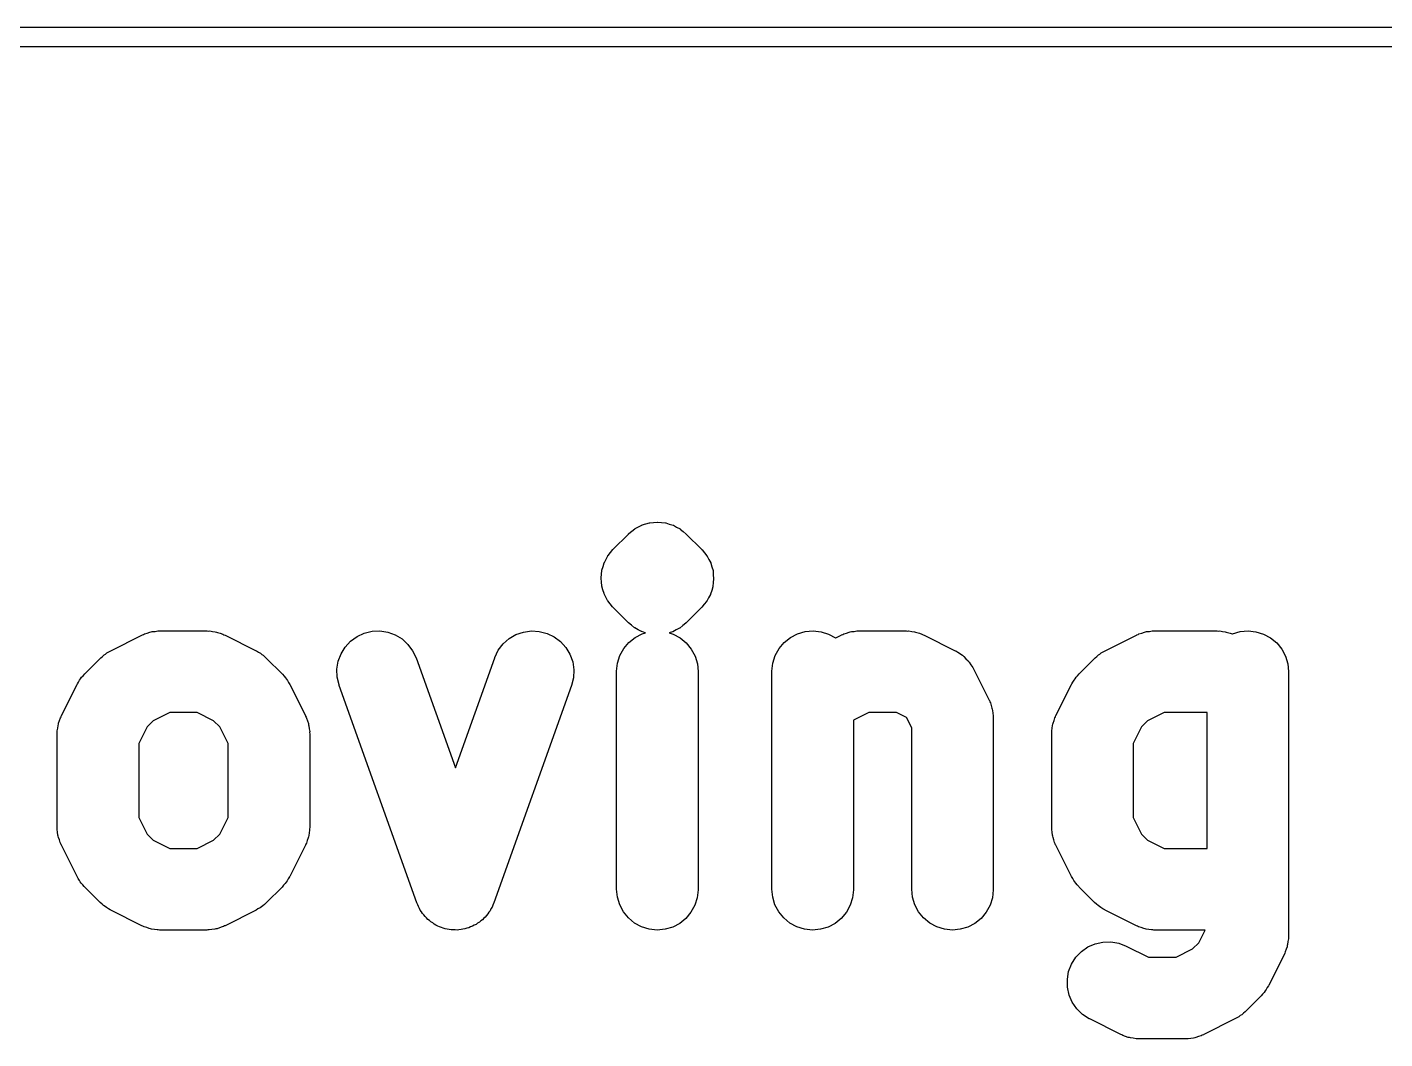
# Model space of a CAD drawing. Extents: x 79.2 to 140.3, y -94.5 to -17.5.
# Drawn here: x 100.31 to 108.63, y -23.67 to -17.47 of the extents above; entities that cross this region are included whole.
import ezdxf

# ---------------------------------------------------------------- set-up
doc = ezdxf.new("R2010")
doc.units = 0
doc.header["$MEASUREMENT"] = 0
doc.layers.add('BLACK', color=7, linetype='CONTINUOUS')

msp = doc.modelspace()

# ---------------------------------------------------------------- linework, layer by layer
at = {"layer": 'BLACK', "linetype": 'CONTINUOUS'}
for p, q in [((79.2509, -17.466), (140.205, -17.466)), ((140.148, -17.586), (79.308, -17.586)), ((103.998, -20.5695), (104.016, -20.5548)), ((104.016, -20.5548), (104.034, -20.54)), ((104.034, -20.54), (104.035, -20.5398)), ((104.035, -20.5394), (104.036, -20.5391)), ((104.035, -20.5396), (104.035, -20.5394)), ((104.035, -20.5398), (104.035, -20.5396)), ((104.036, -20.5391), (104.057, -20.5283)), ((104.057, -20.5283), (104.077, -20.5173)), ((104.077, -20.5173), (104.078, -20.5172)), ((104.078, -20.517), (104.079, -20.5168)), ((104.078, -20.5172), (104.078, -20.517)), ((104.079, -20.5166), (104.102, -20.5101)), ((104.079, -20.5168), (104.079, -20.5166)), ((104.102, -20.5101), (104.124, -20.5034)), ((104.124, -20.5034), (104.125, -20.5033)), ((104.125, -20.5031), (104.126, -20.503)), ((104.125, -20.5032), (104.125, -20.5031)), ((104.125, -20.5033), (104.125, -20.5032)), ((104.126, -20.503), (104.149, -20.501)), ((104.149, -20.501), (104.173, -20.4988)), ((104.173, -20.4988), (104.174, -20.4988)), ((104.173, -20.4988), (104.173, -20.4988)), ((104.174, -20.4988), (104.174, -20.4988)), ((104.174, -20.4988), (104.175, -20.4988)), ((104.175, -20.4988), (104.198, -20.5013)), ((104.198, -20.5013), (104.221, -20.5037)), ((104.221, -20.5037), (104.222, -20.5038)), ((104.222, -20.5038), (104.222, -20.5039)), ((104.222, -20.5039), (104.223, -20.504)), ((104.223, -20.504), (104.223, -20.504)), ((104.223, -20.504), (104.245, -20.5111)), ((104.245, -20.5111), (104.268, -20.518)), ((104.268, -20.518), (104.268, -20.5182)), ((104.268, -20.5182), (104.269, -20.5183)), ((104.269, -20.5183), (104.269, -20.5185)), ((104.269, -20.5185), (104.27, -20.5186)), ((104.27, -20.5186), (104.29, -20.5299)), ((104.29, -20.5299), (104.311, -20.541)), ((104.311, -20.541), (104.311, -20.5413)), ((104.311, -20.5413), (104.312, -20.5415)), ((104.312, -20.5415), (104.312, -20.5418)), ((104.312, -20.5418), (104.312, -20.542)), ((104.312, -20.542), (104.331, -20.5571)), ((103.9, -20.6672), (103.995, -20.572)), ((103.995, -20.572), (103.996, -20.5708)), ((103.996, -20.5707), (103.997, -20.5702)), ((103.996, -20.5708), (103.996, -20.5707)), ((103.996, -20.5708), (103.996, -20.5708)), ((103.997, -20.5701), (103.998, -20.5695)), ((103.997, -20.5702), (103.997, -20.5701)), ((103.997, -20.5701), (103.997, -20.5701)), ((104.331, -20.5571), (104.349, -20.572)), ((104.349, -20.572), (104.444, -20.6672)), ((103.858, -20.7257), (103.869, -20.7049)), ((103.869, -20.7042), (103.87, -20.7035)), ((103.869, -20.7049), (103.869, -20.7042)), ((103.87, -20.7035), (103.885, -20.6854)), ((103.885, -20.6854), (103.9, -20.6672)), ((104.444, -20.6672), (104.445, -20.6684)), ((104.445, -20.6684), (104.445, -20.6685)), ((104.445, -20.6685), (104.445, -20.6685)), ((104.445, -20.6685), (104.446, -20.6697)), ((104.446, -20.6697), (104.461, -20.6881)), ((104.461, -20.6881), (104.476, -20.7064)), ((104.476, -20.7064), (104.476, -20.7072)), ((104.476, -20.7072), (104.477, -20.7078)), ((104.477, -20.7078), (104.488, -20.7287)), ((103.829, -20.818), (103.832, -20.7946)), ((103.832, -20.7929), (103.839, -20.7705)), ((103.832, -20.7937), (103.832, -20.7929)), ((103.832, -20.7946), (103.832, -20.7937)), ((103.839, -20.7705), (103.846, -20.7479)), ((103.846, -20.7471), (103.847, -20.7463)), ((103.846, -20.7479), (103.846, -20.7471)), ((103.847, -20.7463), (103.858, -20.7257)), ((104.488, -20.7287), (104.499, -20.7495)), ((104.499, -20.7495), (104.499, -20.7504)), ((104.499, -20.7504), (104.499, -20.7512)), ((104.499, -20.7512), (104.506, -20.7738)), ((104.506, -20.7738), (104.513, -20.7963)), ((104.513, -20.7963), (104.513, -20.7972)), ((104.513, -20.7972), (104.513, -20.798)), ((104.513, -20.798), (104.515, -20.8215)), ((103.827, -20.8414), (103.829, -20.818)), ((103.827, -20.8423), (103.827, -20.8414)), ((103.827, -20.8431), (103.827, -20.8423)), ((103.829, -20.8666), (103.827, -20.8431)), ((103.831, -20.89), (103.829, -20.8666)), ((104.515, -20.87), (104.512, -20.8934)), ((104.515, -20.8215), (104.517, -20.8449)), ((104.517, -20.8466), (104.515, -20.87)), ((104.517, -20.8449), (104.517, -20.8457)), ((104.517, -20.8457), (104.517, -20.8466)), ((103.831, -20.8908), (103.831, -20.89)), ((103.831, -20.8917), (103.831, -20.8908)), ((103.838, -20.9142), (103.831, -20.8917)), ((103.845, -20.9368), (103.838, -20.9142)), ((103.845, -20.9376), (103.845, -20.9368)), ((103.845, -20.9385), (103.845, -20.9376)), ((103.856, -20.9593), (103.845, -20.9385)), ((103.867, -20.9802), (103.856, -20.9593)), ((104.486, -20.9623), (104.475, -20.9831)), ((104.497, -20.9417), (104.486, -20.9623)), ((104.498, -20.9408), (104.497, -20.9417)), ((104.505, -20.9176), (104.498, -20.9401)), ((104.498, -20.9401), (104.498, -20.9408)), ((104.512, -20.8951), (104.505, -20.9176)), ((104.512, -20.8934), (104.512, -20.8943)), ((104.512, -20.8943), (104.512, -20.8951)), ((103.868, -20.9808), (103.867, -20.9802)), ((103.868, -20.9816), (103.868, -20.9808)), ((103.883, -20.9999), (103.868, -20.9816)), ((103.897, -21.0183), (103.883, -20.9999)), ((103.899, -21.0195), (103.897, -21.0183)), ((103.899, -21.0196), (103.899, -21.0195)), ((103.899, -21.0195), (103.899, -21.0195)), ((103.9, -21.0208), (103.899, -21.0196)), ((103.995, -21.116), (103.9, -21.0208)), ((104.444, -21.0208), (104.349, -21.116)), ((104.459, -21.0026), (104.444, -21.0208)), ((104.474, -20.9845), (104.459, -21.0026)), ((104.475, -20.9831), (104.474, -20.9838)), ((104.474, -20.9838), (104.474, -20.9845)), ((104.013, -21.131), (103.995, -21.116)), ((104.031, -21.146), (104.013, -21.131)), ((104.328, -21.1331), (104.31, -21.1479)), ((104.346, -21.1185), (104.328, -21.1331)), ((104.347, -21.1179), (104.346, -21.1185)), ((104.349, -21.116), (104.347, -21.1172)), ((104.347, -21.1172), (104.347, -21.1172)), ((104.347, -21.1172), (104.347, -21.1173)), ((104.347, -21.1173), (104.347, -21.1178)), ((104.347, -21.1178), (104.347, -21.1179)), ((104.347, -21.1179), (104.347, -21.1179)), ((100.822, -21.2871), (101.012, -21.1918)), ((101.012, -21.1918), (101.016, -21.1903)), ((101.016, -21.1903), (101.023, -21.1877)), ((101.023, -21.1877), (101.029, -21.1843)), ((101.029, -21.1843), (101.045, -21.1794)), ((101.045, -21.1794), (101.061, -21.1735)), ((101.061, -21.1735), (101.069, -21.1723)), ((101.069, -21.1723), (101.076, -21.1702)), ((101.076, -21.1702), (101.093, -21.1685)), ((101.093, -21.1685), (101.11, -21.1659)), ((101.11, -21.1659), (101.117, -21.1661)), ((101.117, -21.1661), (101.124, -21.1654)), ((101.124, -21.1654), (101.41, -21.1654)), ((101.41, -21.1654), (101.413, -21.1655)), ((101.413, -21.1655), (101.421, -21.1663)), ((101.421, -21.1663), (101.428, -21.1661)), ((101.428, -21.1661), (101.445, -21.169)), ((101.445, -21.169), (101.462, -21.1709)), ((101.462, -21.1709), (101.469, -21.1731)), ((101.469, -21.1731), (101.476, -21.1744)), ((101.476, -21.1744), (101.492, -21.1805)), ((101.492, -21.1805), (101.508, -21.1856)), ((101.508, -21.1856), (101.515, -21.1892)), ((101.515, -21.1892), (101.522, -21.1918)), ((101.522, -21.1918), (101.712, -21.2871)), ((102.291, -21.2286), (102.331, -21.1999)), ((102.331, -21.1999), (102.375, -21.1794)), ((102.375, -21.1794), (102.423, -21.1679)), ((102.423, -21.1679), (102.471, -21.1658)), ((102.471, -21.1658), (102.52, -21.1732)), ((102.52, -21.1732), (102.565, -21.1899)), ((102.565, -21.1899), (102.607, -21.2151)), ((102.607, -21.2151), (102.643, -21.248)), ((103.227, -21.2454), (103.263, -21.213)), ((103.263, -21.213), (103.305, -21.1884)), ((103.305, -21.1884), (103.351, -21.1724)), ((103.351, -21.1724), (103.4, -21.1656)), ((103.4, -21.1656), (103.448, -21.1684)), ((103.448, -21.1684), (103.496, -21.1806)), ((103.496, -21.1806), (103.54, -21.2017)), ((103.54, -21.2017), (103.579, -21.231)), ((103.997, -21.2368), (104.035, -21.2062)), ((104.032, -21.1462), (104.031, -21.146)), ((104.032, -21.1465), (104.032, -21.1462)), ((104.032, -21.1467), (104.032, -21.1465)), ((104.033, -21.147), (104.032, -21.1467)), ((104.054, -21.1582), (104.033, -21.147)), ((104.035, -21.2062), (104.078, -21.1836)), ((104.074, -21.1694), (104.054, -21.1582)), ((104.075, -21.1695), (104.074, -21.1694)), ((104.075, -21.1697), (104.075, -21.1695)), ((104.075, -21.1698), (104.075, -21.1697)), ((104.076, -21.17), (104.075, -21.1698)), ((104.098, -21.1769), (104.076, -21.17)), ((104.078, -21.1836), (104.1, -21.1773)), ((104.1, -21.1773), (104.098, -21.1769)), ((104.265, -21.1714), (104.244, -21.1773)), ((104.244, -21.1773), (104.269, -21.185)), ((104.266, -21.171), (104.265, -21.1712)), ((104.265, -21.1712), (104.265, -21.1714)), ((104.287, -21.1597), (104.266, -21.1707)), ((104.266, -21.1707), (104.266, -21.1708)), ((104.266, -21.1708), (104.266, -21.171)), ((104.269, -21.185), (104.312, -21.2082)), ((104.308, -21.1489), (104.287, -21.1597)), ((104.309, -21.1484), (104.308, -21.1486)), ((104.308, -21.1486), (104.308, -21.1489)), ((104.31, -21.1479), (104.309, -21.1482)), ((104.309, -21.1482), (104.309, -21.1484)), ((104.312, -21.2082), (104.349, -21.2393)), ((104.949, -21.2368), (104.987, -21.2062)), ((104.987, -21.2062), (105.031, -21.1836)), ((105.031, -21.1836), (105.077, -21.1699)), ((105.077, -21.1699), (105.126, -21.1654)), ((105.126, -21.1654), (105.175, -21.1705)), ((105.175, -21.1705), (105.221, -21.185)), ((105.221, -21.185), (105.264, -21.2082)), ((105.264, -21.2082), (105.265, -21.2086)), ((105.265, -21.2086), (105.298, -21.1918)), ((105.298, -21.1918), (105.301, -21.1903)), ((105.301, -21.1903), (105.308, -21.1877)), ((105.308, -21.1877), (105.315, -21.1843)), ((105.315, -21.1843), (105.331, -21.1794)), ((105.331, -21.1794), (105.347, -21.1735)), ((105.347, -21.1735), (105.354, -21.1723)), ((105.354, -21.1723), (105.361, -21.1702)), ((105.361, -21.1702), (105.378, -21.1685)), ((105.378, -21.1685), (105.395, -21.1659)), ((105.395, -21.1659), (105.403, -21.1661)), ((105.403, -21.1661), (105.41, -21.1654)), ((105.41, -21.1654), (105.696, -21.1654)), ((105.696, -21.1654), (105.699, -21.1655)), ((105.699, -21.1655), (105.707, -21.1663)), ((105.707, -21.1663), (105.714, -21.1661)), ((105.714, -21.1661), (105.731, -21.169)), ((105.731, -21.169), (105.748, -21.1709)), ((105.748, -21.1709), (105.755, -21.1731)), ((105.755, -21.1731), (105.762, -21.1744)), ((105.762, -21.1744), (105.778, -21.1805)), ((105.778, -21.1805), (105.794, -21.1856)), ((105.794, -21.1856), (105.801, -21.1892)), ((105.801, -21.1892), (105.808, -21.1918)), ((105.808, -21.1918), (105.998, -21.2871)), ((106.917, -21.2871), (107.108, -21.1918)), ((107.108, -21.1918), (107.111, -21.1903)), ((107.111, -21.1903), (107.118, -21.1877)), ((107.118, -21.1877), (107.124, -21.1843)), ((107.124, -21.1843), (107.141, -21.1794)), ((107.141, -21.1794), (107.157, -21.1735)), ((107.157, -21.1735), (107.164, -21.1723)), ((107.164, -21.1723), (107.171, -21.1702)), ((107.171, -21.1702), (107.188, -21.1685)), ((107.188, -21.1685), (107.205, -21.1659)), ((107.205, -21.1659), (107.212, -21.1661)), ((107.212, -21.1661), (107.22, -21.1654)), ((107.22, -21.1654), (107.6, -21.1654)), ((107.6, -21.1654), (107.604, -21.1655)), ((107.604, -21.1655), (107.611, -21.1663)), ((107.611, -21.1663), (107.619, -21.1661)), ((107.619, -21.1661), (107.635, -21.169)), ((107.635, -21.169), (107.652, -21.1709)), ((107.652, -21.1709), (107.659, -21.1731)), ((107.659, -21.1731), (107.667, -21.1744)), ((107.667, -21.1744), (107.683, -21.1805)), ((107.683, -21.1805), (107.696, -21.1846)), ((107.696, -21.1846), (107.697, -21.1836)), ((107.697, -21.1836), (107.744, -21.1699)), ((107.744, -21.1699), (107.793, -21.1654)), ((107.793, -21.1654), (107.841, -21.1705)), ((107.841, -21.1705), (107.888, -21.185)), ((107.888, -21.185), (107.931, -21.2082)), ((107.931, -21.2082), (107.968, -21.2393)), ((100.79, -21.3075), (100.798, -21.301)), ((100.798, -21.301), (100.81, -21.2945)), ((100.81, -21.2945), (100.822, -21.2871)), ((101.712, -21.2871), (101.715, -21.2886)), ((101.715, -21.2886), (101.727, -21.2963)), ((101.727, -21.2963), (101.74, -21.3029)), ((101.74, -21.3029), (101.748, -21.3095)), ((102.233, -21.306), (102.258, -21.2645)), ((102.258, -21.2645), (102.291, -21.2286)), ((102.643, -21.248), (102.672, -21.2872)), ((102.672, -21.2872), (102.693, -21.3313)), ((103.176, -21.3281), (103.197, -21.2842)), ((103.197, -21.2842), (103.227, -21.2454)), ((103.579, -21.231), (103.611, -21.2673)), ((103.611, -21.2673), (103.636, -21.3092)), ((103.942, -21.3169), (103.966, -21.2742)), ((103.966, -21.2742), (103.997, -21.2368)), ((104.349, -21.2393), (104.38, -21.2771)), ((104.38, -21.2771), (104.403, -21.3202)), ((104.895, -21.3169), (104.918, -21.2742)), ((104.918, -21.2742), (104.949, -21.2368)), ((105.998, -21.2871), (106.001, -21.2886)), ((106.001, -21.2886), (106.006, -21.2916)), ((106.006, -21.2916), (106.011, -21.2938)), ((106.011, -21.2938), (106.026, -21.3048)), ((106.885, -21.3075), (106.893, -21.301)), ((106.893, -21.301), (106.905, -21.2945)), ((106.905, -21.2945), (106.917, -21.2871)), ((107.968, -21.2393), (107.999, -21.2771)), ((107.999, -21.2771), (108.022, -21.3202)), ((100.662, -21.4291), (100.757, -21.3339)), ((100.757, -21.3339), (100.76, -21.3314)), ((100.76, -21.3314), (100.77, -21.3227)), ((100.77, -21.3227), (100.781, -21.313)), ((100.781, -21.313), (100.79, -21.3075)), ((101.748, -21.3095), (101.756, -21.3152)), ((101.756, -21.3152), (101.766, -21.325)), ((101.766, -21.325), (101.777, -21.3339)), ((101.777, -21.3339), (101.872, -21.4291)), ((102.208, -21.4), (102.216, -21.3518)), ((102.216, -21.3518), (102.233, -21.306)), ((102.693, -21.3313), (102.934, -22.0055)), ((102.934, -22.0055), (103.175, -21.3313)), ((103.175, -21.3313), (103.176, -21.3281)), ((103.636, -21.3092), (103.653, -21.3552)), ((103.653, -21.3552), (103.66, -21.4034)), ((103.922, -21.4119), (103.927, -21.3635)), ((103.927, -21.3635), (103.942, -21.3169)), ((104.403, -21.3202), (104.417, -21.3669)), ((104.417, -21.3669), (104.422, -21.4154)), ((104.874, -21.4119), (104.88, -21.3635)), ((104.88, -21.3635), (104.895, -21.3169)), ((106.026, -21.3048), (106.042, -21.3152)), ((106.042, -21.3152), (106.046, -21.319)), ((106.046, -21.319), (106.05, -21.3221)), ((106.05, -21.3221), (106.063, -21.3359)), ((106.063, -21.3359), (106.077, -21.3492)), ((106.077, -21.3492), (106.08, -21.3536)), ((106.08, -21.3536), (106.084, -21.3576)), ((106.084, -21.3576), (106.094, -21.3737)), ((106.094, -21.3737), (106.105, -21.3893)), ((106.757, -21.4291), (106.852, -21.3339)), ((106.852, -21.3339), (106.855, -21.3314)), ((106.855, -21.3314), (106.866, -21.3227)), ((106.866, -21.3227), (106.876, -21.313)), ((106.876, -21.313), (106.885, -21.3075)), ((108.022, -21.3202), (108.036, -21.3669)), ((108.036, -21.3669), (108.041, -21.4154)), ((100.624, -21.4792), (100.631, -21.4668)), ((100.631, -21.4668), (100.637, -21.4588)), ((100.637, -21.4588), (100.643, -21.4501)), ((100.643, -21.4501), (100.653, -21.44)), ((100.653, -21.44), (100.662, -21.4291)), ((101.872, -21.4291), (101.875, -21.4316)), ((101.875, -21.4316), (101.884, -21.4426)), ((101.884, -21.4426), (101.893, -21.4528)), ((101.893, -21.4528), (101.899, -21.4616)), ((101.899, -21.4616), (101.905, -21.4697)), ((101.905, -21.4697), (101.912, -21.4822)), ((102.21, -21.4487), (102.208, -21.4)), ((102.221, -21.4962), (102.21, -21.4487)), ((103.657, -21.4522), (103.645, -21.4995)), ((103.66, -21.4034), (103.657, -21.4522)), ((103.922, -21.4154), (103.922, -21.4119)), ((103.922, -22.7488), (103.922, -21.4154)), ((104.422, -21.4154), (104.422, -22.7488)), ((104.874, -21.4154), (104.874, -21.4119)), ((104.874, -22.7488), (104.874, -21.4154)), ((106.105, -21.3893), (106.107, -21.3943)), ((106.107, -21.3943), (106.11, -21.3989)), ((106.11, -21.3989), (106.205, -21.5893)), ((106.719, -21.4792), (106.726, -21.4668)), ((106.726, -21.4668), (106.733, -21.4588)), ((106.733, -21.4588), (106.738, -21.4501)), ((106.738, -21.4501), (106.748, -21.44)), ((106.748, -21.44), (106.757, -21.4291)), ((108.041, -21.4154), (108.041, -23.0345)), ((100.52, -21.6846), (100.615, -21.4941)), ((100.615, -21.4941), (100.617, -21.491)), ((100.617, -21.491), (100.624, -21.4792)), ((101.912, -21.4822), (101.919, -21.4941)), ((101.919, -21.4941), (102.015, -21.6846)), ((102.222, -21.4995), (102.221, -21.4962)), ((102.698, -22.8328), (102.222, -21.4995)), ((103.645, -21.4995), (103.169, -22.8328)), ((106.615, -21.6846), (106.71, -21.4941)), ((106.71, -21.4941), (106.712, -21.491)), ((106.712, -21.491), (106.719, -21.4792)), ((106.205, -21.5893), (106.207, -21.5925)), ((106.207, -21.5925), (106.209, -21.5994)), ((106.209, -21.5994), (106.213, -21.6059)), ((106.213, -21.6059), (106.218, -21.6222)), ((106.218, -21.6222), (106.223, -21.6383)), ((100.502, -21.7301), (100.508, -21.7142)), ((100.508, -21.7142), (100.514, -21.6979)), ((100.514, -21.6979), (100.517, -21.6914)), ((100.517, -21.6914), (100.52, -21.6846)), ((101.082, -21.7161), (101.044, -21.754)), ((101.183, -21.6654), (101.082, -21.7161)), ((101.351, -21.6654), (101.183, -21.6654)), ((101.452, -21.7161), (101.351, -21.6654)), ((101.49, -21.754), (101.452, -21.7161)), ((102.015, -21.6846), (102.016, -21.6877)), ((102.016, -21.6877), (102.019, -21.6946)), ((102.019, -21.6946), (102.022, -21.7011)), ((102.022, -21.7011), (102.027, -21.7175)), ((102.027, -21.7175), (102.033, -21.7335)), ((105.469, -21.6654), (105.374, -21.7128)), ((105.374, -21.7128), (105.374, -22.7488)), ((105.637, -21.6654), (105.469, -21.6654)), ((105.7, -21.697), (105.637, -21.6654)), ((105.731, -21.7602), (105.7, -21.697)), ((106.223, -21.6383), (106.225, -21.6455)), ((106.225, -21.6455), (106.227, -21.6526)), ((106.227, -21.6526), (106.228, -21.6696)), ((106.228, -21.6696), (106.231, -21.6865)), ((106.231, -21.6865), (106.231, -21.6938)), ((106.231, -21.6938), (106.231, -21.7011)), ((106.231, -21.7011), (106.231, -22.7488)), ((106.598, -21.7301), (106.604, -21.7142)), ((106.604, -21.7142), (106.609, -21.6979)), ((106.609, -21.6979), (106.612, -21.6914)), ((106.612, -21.6914), (106.615, -21.6846)), ((107.177, -21.7161), (107.139, -21.754)), ((107.279, -21.6654), (107.177, -21.7161)), ((107.541, -21.6654), (107.279, -21.6654)), ((107.541, -22.4988), (107.541, -21.6654)), ((100.493, -21.7929), (100.494, -21.7856)), ((100.493, -21.7964), (100.493, -21.7929)), ((100.493, -22.3678), (100.493, -21.7964)), ((100.494, -21.7782), (100.497, -21.7614)), ((100.494, -21.7856), (100.494, -21.7782)), ((100.497, -21.7614), (100.499, -21.7444)), ((100.499, -21.7444), (100.501, -21.7374)), ((100.501, -21.7374), (100.502, -21.7301)), ((101.044, -21.754), (100.993, -21.8554)), ((101.541, -21.8554), (101.49, -21.754)), ((102.033, -21.7335), (102.034, -21.7408)), ((102.034, -21.7408), (102.036, -21.7478)), ((102.036, -21.7478), (102.038, -21.7648)), ((102.038, -21.7648), (102.041, -21.7817)), ((102.041, -21.7817), (102.04, -21.7891)), ((102.04, -21.7891), (102.041, -21.7964)), ((102.041, -21.7964), (102.041, -22.3678)), ((105.731, -22.7488), (105.731, -21.7602)), ((106.589, -21.7782), (106.592, -21.7614)), ((106.589, -21.7856), (106.589, -21.7782)), ((106.589, -21.7929), (106.589, -21.7856)), ((106.589, -21.7964), (106.589, -21.7929)), ((106.589, -22.3678), (106.589, -21.7964)), ((106.592, -21.7614), (106.594, -21.7444)), ((106.594, -21.7444), (106.596, -21.7374)), ((106.596, -21.7374), (106.598, -21.7301)), ((107.139, -21.754), (107.089, -21.8554)), ((100.993, -21.8554), (100.993, -22.3088)), ((101.541, -22.3088), (101.541, -21.8554)), ((107.089, -21.8554), (107.089, -22.3088)), ((100.494, -22.3751), (100.493, -22.3678)), ((100.494, -22.3825), (100.494, -22.3751)), ((100.496, -22.3994), (100.494, -22.3825)), ((100.993, -22.3088), (101.044, -22.4102)), ((101.49, -22.4102), (101.541, -22.3088)), ((102.041, -22.3713), (102.04, -22.3786)), ((102.04, -22.3786), (102.04, -22.386)), ((102.041, -22.3678), (102.041, -22.3713)), ((106.589, -22.3751), (106.589, -22.3678)), ((106.589, -22.3825), (106.589, -22.3751)), ((106.592, -22.3994), (106.589, -22.3825)), ((107.089, -22.3088), (107.139, -22.4102)), ((100.498, -22.4164), (100.496, -22.3994)), ((100.5, -22.4234), (100.498, -22.4164)), ((100.501, -22.4307), (100.5, -22.4234)), ((100.507, -22.4467), (100.501, -22.4307)), ((100.512, -22.4631), (100.507, -22.4467)), ((100.516, -22.4696), (100.512, -22.4631)), ((101.044, -22.4102), (101.082, -22.4481)), ((101.082, -22.4481), (101.183, -22.4988)), ((101.351, -22.4988), (101.452, -22.4481)), ((101.452, -22.4481), (101.49, -22.4102)), ((102.021, -22.4663), (102.017, -22.4727)), ((102.026, -22.45), (102.021, -22.4663)), ((102.032, -22.434), (102.026, -22.45)), ((102.033, -22.4268), (102.032, -22.434)), ((102.035, -22.4198), (102.033, -22.4268)), ((102.037, -22.4028), (102.035, -22.4198)), ((102.04, -22.386), (102.037, -22.4028)), ((106.593, -22.4164), (106.592, -22.3994)), ((106.595, -22.4234), (106.593, -22.4164)), ((106.597, -22.4307), (106.595, -22.4234)), ((106.602, -22.4467), (106.597, -22.4307)), ((106.607, -22.4631), (106.602, -22.4467)), ((106.611, -22.4696), (106.607, -22.4631)), ((107.139, -22.4102), (107.177, -22.4481)), ((107.177, -22.4481), (107.279, -22.4988)), ((100.518, -22.4765), (100.516, -22.4696)), ((100.52, -22.4796), (100.518, -22.4765)), ((100.615, -22.6701), (100.52, -22.4796)), ((101.183, -22.4988), (101.351, -22.4988)), ((102.015, -22.4796), (101.919, -22.6701)), ((102.017, -22.4727), (102.015, -22.4796)), ((106.613, -22.4765), (106.611, -22.4696)), ((106.615, -22.4796), (106.613, -22.4765)), ((106.71, -22.6701), (106.615, -22.4796)), ((107.279, -22.4988), (107.541, -22.4988)), ((100.622, -22.682), (100.615, -22.6701)), ((100.629, -22.6944), (100.622, -22.682)), ((100.635, -22.7026), (100.629, -22.6944)), ((100.641, -22.7114), (100.635, -22.7026)), ((100.651, -22.7216), (100.641, -22.7114)), ((101.891, -22.7141), (101.881, -22.7242)), ((101.897, -22.7054), (101.891, -22.7141)), ((101.903, -22.6974), (101.897, -22.7054)), ((101.91, -22.685), (101.903, -22.6974)), ((101.918, -22.6732), (101.91, -22.685)), ((101.919, -22.6701), (101.918, -22.6732)), ((106.718, -22.682), (106.71, -22.6701)), ((106.724, -22.6944), (106.718, -22.682)), ((106.731, -22.7026), (106.724, -22.6944)), ((106.736, -22.7114), (106.731, -22.7026)), ((106.746, -22.7216), (106.736, -22.7114)), ((100.659, -22.7326), (100.651, -22.7216)), ((100.662, -22.7351), (100.659, -22.7326)), ((100.757, -22.8303), (100.662, -22.7351)), ((101.872, -22.7351), (101.777, -22.8303)), ((101.881, -22.7242), (101.872, -22.7351)), ((103.927, -22.7973), (103.922, -22.7488)), ((103.941, -22.844), (103.927, -22.7973)), ((104.416, -22.8007), (104.402, -22.8472)), ((104.422, -22.7523), (104.416, -22.8007)), ((104.422, -22.7488), (104.422, -22.7523)), ((104.879, -22.7973), (104.874, -22.7488)), ((104.893, -22.844), (104.879, -22.7973)), ((105.369, -22.8007), (105.354, -22.8472)), ((105.374, -22.7523), (105.369, -22.8007)), ((105.374, -22.7488), (105.374, -22.7523)), ((105.736, -22.7973), (105.731, -22.7488)), ((105.75, -22.844), (105.736, -22.7973)), ((106.226, -22.8007), (106.211, -22.8472)), ((106.231, -22.7523), (106.226, -22.8007)), ((106.231, -22.7488), (106.231, -22.7523)), ((106.755, -22.7326), (106.746, -22.7216)), ((106.757, -22.7351), (106.755, -22.7326)), ((106.852, -22.8303), (106.757, -22.7351)), ((100.768, -22.8392), (100.757, -22.8303)), ((100.778, -22.849), (100.768, -22.8392)), ((100.787, -22.8547), (100.778, -22.849)), ((100.795, -22.8613), (100.787, -22.8547)), ((100.807, -22.8679), (100.795, -22.8613)), ((100.819, -22.8755), (100.807, -22.8679)), ((100.822, -22.8771), (100.819, -22.8755)), ((101.012, -22.9724), (100.822, -22.8771)), ((101.712, -22.8771), (101.522, -22.9724)), ((101.724, -22.8697), (101.712, -22.8771)), ((101.737, -22.8632), (101.724, -22.8697)), ((101.745, -22.8567), (101.737, -22.8632)), ((101.754, -22.8512), (101.745, -22.8567)), ((101.764, -22.8415), (101.754, -22.8512)), ((101.775, -22.8328), (101.764, -22.8415)), ((101.777, -22.8303), (101.775, -22.8328)), ((102.703, -22.8437), (102.698, -22.8328)), ((102.708, -22.855), (102.703, -22.8437)), ((102.714, -22.8657), (102.708, -22.855)), ((102.719, -22.877), (102.714, -22.8657)), ((102.726, -22.8866), (102.719, -22.877)), ((103.147, -22.88), (103.139, -22.8895)), ((103.152, -22.8688), (103.147, -22.88)), ((103.159, -22.8581), (103.152, -22.8688)), ((103.163, -22.8469), (103.159, -22.8581)), ((103.168, -22.8361), (103.163, -22.8469)), ((103.169, -22.8328), (103.168, -22.8361)), ((103.964, -22.8871), (103.941, -22.844)), ((104.402, -22.8472), (104.378, -22.89)), ((104.916, -22.8871), (104.893, -22.844)), ((105.354, -22.8472), (105.331, -22.89)), ((105.773, -22.8871), (105.75, -22.844)), ((106.211, -22.8472), (106.188, -22.89)), ((106.863, -22.8392), (106.852, -22.8303)), ((106.873, -22.849), (106.863, -22.8392)), ((106.882, -22.8547), (106.873, -22.849)), ((106.89, -22.8613), (106.882, -22.8547)), ((106.902, -22.8679), (106.89, -22.8613)), ((106.914, -22.8755), (106.902, -22.8679)), ((106.917, -22.8771), (106.914, -22.8755)), ((107.108, -22.9724), (106.917, -22.8771)), ((102.732, -22.8969), (102.726, -22.8866)), ((102.741, -22.9062), (102.732, -22.8969)), ((102.748, -22.9162), (102.741, -22.9062)), ((102.757, -22.9243), (102.748, -22.9162)), ((102.765, -22.9332), (102.757, -22.9243)), ((102.775, -22.9407), (102.765, -22.9332)), ((102.784, -22.9491), (102.775, -22.9407)), ((102.795, -22.9553), (102.784, -22.9491)), ((102.804, -22.9625), (102.795, -22.9553)), ((102.815, -22.9679), (102.804, -22.9625)), ((102.826, -22.9743), (102.815, -22.9679)), ((103.061, -22.9643), (103.049, -22.9695)), ((103.07, -22.9572), (103.061, -22.9643)), ((103.081, -22.9512), (103.07, -22.9572)), ((103.09, -22.9429), (103.081, -22.9512)), ((103.1, -22.9356), (103.09, -22.9429)), ((103.108, -22.9267), (103.1, -22.9356)), ((103.117, -22.9188), (103.108, -22.9267)), ((103.125, -22.9089), (103.117, -22.9188)), ((103.133, -22.8997), (103.125, -22.9089)), ((103.139, -22.8895), (103.133, -22.8997)), ((103.995, -22.9249), (103.964, -22.8871)), ((104.032, -22.956), (103.995, -22.9249)), ((104.075, -22.9792), (104.032, -22.956)), ((104.309, -22.958), (104.266, -22.9806)), ((104.347, -22.9274), (104.309, -22.958)), ((104.378, -22.89), (104.347, -22.9274)), ((104.947, -22.9249), (104.916, -22.8871)), ((104.984, -22.956), (104.947, -22.9249)), ((105.027, -22.9792), (104.984, -22.956)), ((105.261, -22.958), (105.218, -22.9806)), ((105.299, -22.9274), (105.261, -22.958)), ((105.331, -22.89), (105.299, -22.9274)), ((105.804, -22.9249), (105.773, -22.8871)), ((105.842, -22.956), (105.804, -22.9249)), ((105.885, -22.9792), (105.842, -22.956)), ((106.118, -22.958), (106.075, -22.9806)), ((106.156, -22.9274), (106.118, -22.958)), ((106.188, -22.89), (106.156, -22.9274)), ((101.019, -22.975), (101.012, -22.9724)), ((101.026, -22.9785), (101.019, -22.975)), ((101.042, -22.9837), (101.026, -22.9785)), ((101.058, -22.9898), (101.042, -22.9837)), ((101.065, -22.9911), (101.058, -22.9898)), ((101.072, -22.9933), (101.065, -22.9911)), ((101.089, -22.9952), (101.072, -22.9933)), ((101.106, -22.9981), (101.089, -22.9952)), ((101.113, -22.9979), (101.106, -22.9981)), ((101.121, -22.9987), (101.113, -22.9979)), ((101.124, -22.9988), (101.121, -22.9987)), ((101.41, -22.9988), (101.124, -22.9988)), ((101.417, -22.998), (101.41, -22.9988)), ((101.425, -22.9983), (101.417, -22.998)), ((101.442, -22.9957), (101.425, -22.9983)), ((101.459, -22.994), (101.442, -22.9957)), ((101.466, -22.9919), (101.459, -22.994)), ((101.473, -22.9907), (101.466, -22.9919)), ((101.489, -22.9848), (101.473, -22.9907)), ((101.505, -22.9799), (101.489, -22.9848)), ((101.512, -22.9764), (101.505, -22.9799)), ((101.519, -22.9739), (101.512, -22.9764)), ((101.522, -22.9724), (101.519, -22.9739)), ((102.837, -22.9784), (102.826, -22.9743)), ((102.848, -22.9836), (102.837, -22.9784)), ((102.86, -22.9867), (102.848, -22.9836)), ((102.872, -22.991), (102.86, -22.9867)), ((102.884, -22.9928), (102.872, -22.991)), ((102.895, -22.9958), (102.884, -22.9928)), ((102.908, -22.9965), (102.895, -22.9958)), ((102.92, -22.9984), (102.908, -22.9965)), ((102.932, -22.9979), (102.92, -22.9984)), ((102.944, -22.9986), (102.932, -22.9979)), ((102.956, -22.9968), (102.944, -22.9986)), ((102.969, -22.9963), (102.956, -22.9968)), ((102.98, -22.9935), (102.969, -22.9963)), ((102.992, -22.9918), (102.98, -22.9935)), ((103.004, -22.9877), (102.992, -22.9918)), ((103.016, -22.9848), (103.004, -22.9877)), ((103.027, -22.9797), (103.016, -22.9848)), ((103.038, -22.9758), (103.027, -22.9797)), ((103.049, -22.9695), (103.038, -22.9758)), ((104.122, -22.9937), (104.075, -22.9792)), ((104.17, -22.9988), (104.122, -22.9937)), ((104.219, -22.9943), (104.17, -22.9988)), ((104.266, -22.9806), (104.219, -22.9943)), ((105.074, -22.9937), (105.027, -22.9792)), ((105.123, -22.9988), (105.074, -22.9937)), ((105.171, -22.9943), (105.123, -22.9988)), ((105.218, -22.9806), (105.171, -22.9943)), ((105.931, -22.9937), (105.885, -22.9792)), ((105.98, -22.9988), (105.931, -22.9937)), ((106.028, -22.9943), (105.98, -22.9988)), ((106.075, -22.9806), (106.028, -22.9943)), ((107.115, -22.975), (107.108, -22.9724)), ((107.121, -22.9785), (107.115, -22.975)), ((107.137, -22.9837), (107.121, -22.9785)), ((107.153, -22.9898), (107.137, -22.9837)), ((107.161, -22.9911), (107.153, -22.9898)), ((107.168, -22.9933), (107.161, -22.9911)), ((107.185, -22.9952), (107.168, -22.9933)), ((107.201, -22.9981), (107.185, -22.9952)), ((107.209, -22.9979), (107.201, -22.9981)), ((107.216, -22.9987), (107.209, -22.9979)), ((107.22, -22.9988), (107.216, -22.9987)), ((107.529, -22.9988), (107.22, -22.9988)), ((107.49, -23.0769), (107.529, -22.9988)), ((108.041, -23.038), (108.04, -23.0453)), ((108.04, -23.0453), (108.04, -23.0526)), ((108.041, -23.0345), (108.041, -23.038)), ((106.737, -23.1657), (106.771, -23.1305)), ((106.771, -23.1305), (106.811, -23.1025)), ((106.811, -23.1025), (106.856, -23.0827)), ((106.856, -23.0827), (106.903, -23.0721)), ((106.903, -23.0721), (106.952, -23.0709)), ((106.952, -23.0709), (107, -23.0791)), ((107, -23.0791), (107.046, -23.0966)), ((107.046, -23.0966), (107.183, -23.1654)), ((107.351, -23.1654), (107.452, -23.1147)), ((107.452, -23.1147), (107.49, -23.0769)), ((108.021, -23.133), (108.017, -23.1394)), ((108.026, -23.1167), (108.021, -23.133)), ((108.032, -23.1007), (108.026, -23.1167)), ((108.033, -23.0935), (108.032, -23.1007)), ((108.035, -23.0865), (108.033, -23.0935)), ((108.037, -23.0695), (108.035, -23.0865)), ((108.04, -23.0526), (108.037, -23.0695)), ((106.693, -23.2523), (106.711, -23.2068)), ((106.711, -23.2068), (106.737, -23.1657)), ((107.183, -23.1654), (107.351, -23.1654)), ((108.015, -23.1463), (107.919, -23.3368)), ((108.017, -23.1394), (108.015, -23.1463)), ((106.685, -23.3003), (106.693, -23.2523)), ((106.685, -23.3491), (106.685, -23.3003)), ((106.696, -23.3968), (106.685, -23.3491)), ((107.891, -23.3808), (107.881, -23.3909)), ((107.897, -23.3721), (107.891, -23.3808)), ((107.903, -23.364), (107.897, -23.3721)), ((107.91, -23.3516), (107.903, -23.364)), ((107.918, -23.3399), (107.91, -23.3516)), ((107.919, -23.3368), (107.918, -23.3399)), ((106.715, -23.4415), (106.696, -23.3968)), ((106.743, -23.4817), (106.715, -23.4415)), ((107.872, -23.4017), (107.777, -23.497)), ((107.881, -23.3909), (107.872, -23.4017)), ((106.778, -23.5157), (106.743, -23.4817)), ((106.819, -23.5422), (106.778, -23.5157)), ((106.822, -23.5438), (106.819, -23.5422)), ((107.012, -23.639), (106.822, -23.5438)), ((107.712, -23.5438), (107.522, -23.639)), ((107.724, -23.5363), (107.712, -23.5438)), ((107.737, -23.5299), (107.724, -23.5363)), ((107.745, -23.5234), (107.737, -23.5299)), ((107.754, -23.5178), (107.745, -23.5234)), ((107.764, -23.5082), (107.754, -23.5178)), ((107.775, -23.4994), (107.764, -23.5082)), ((107.777, -23.497), (107.775, -23.4994)), ((107.019, -23.6417), (107.012, -23.639)), ((107.026, -23.6452), (107.019, -23.6417)), ((107.042, -23.6504), (107.026, -23.6452)), ((107.058, -23.6565), (107.042, -23.6504)), ((107.065, -23.6577), (107.058, -23.6565)), ((107.072, -23.66), (107.065, -23.6577)), ((107.089, -23.6619), (107.072, -23.66)), ((107.106, -23.6648), (107.089, -23.6619)), ((107.113, -23.6646), (107.106, -23.6648)), ((107.121, -23.6654), (107.113, -23.6646)), ((107.124, -23.6654), (107.121, -23.6654)), ((107.41, -23.6654), (107.124, -23.6654)), ((107.417, -23.6647), (107.41, -23.6654)), ((107.425, -23.665), (107.417, -23.6647)), ((107.442, -23.6623), (107.425, -23.665)), ((107.459, -23.6607), (107.442, -23.6623)), ((107.466, -23.6585), (107.459, -23.6607)), ((107.473, -23.6574), (107.466, -23.6585)), ((107.489, -23.6515), (107.473, -23.6574)), ((107.505, -23.6466), (107.489, -23.6515)), ((107.512, -23.6431), (107.505, -23.6466)), ((107.519, -23.6406), (107.512, -23.6431)), ((107.522, -23.639), (107.519, -23.6406))]:
    msp.add_line(p, q, dxfattribs=at)

doc.saveas('drawing.dxf')
